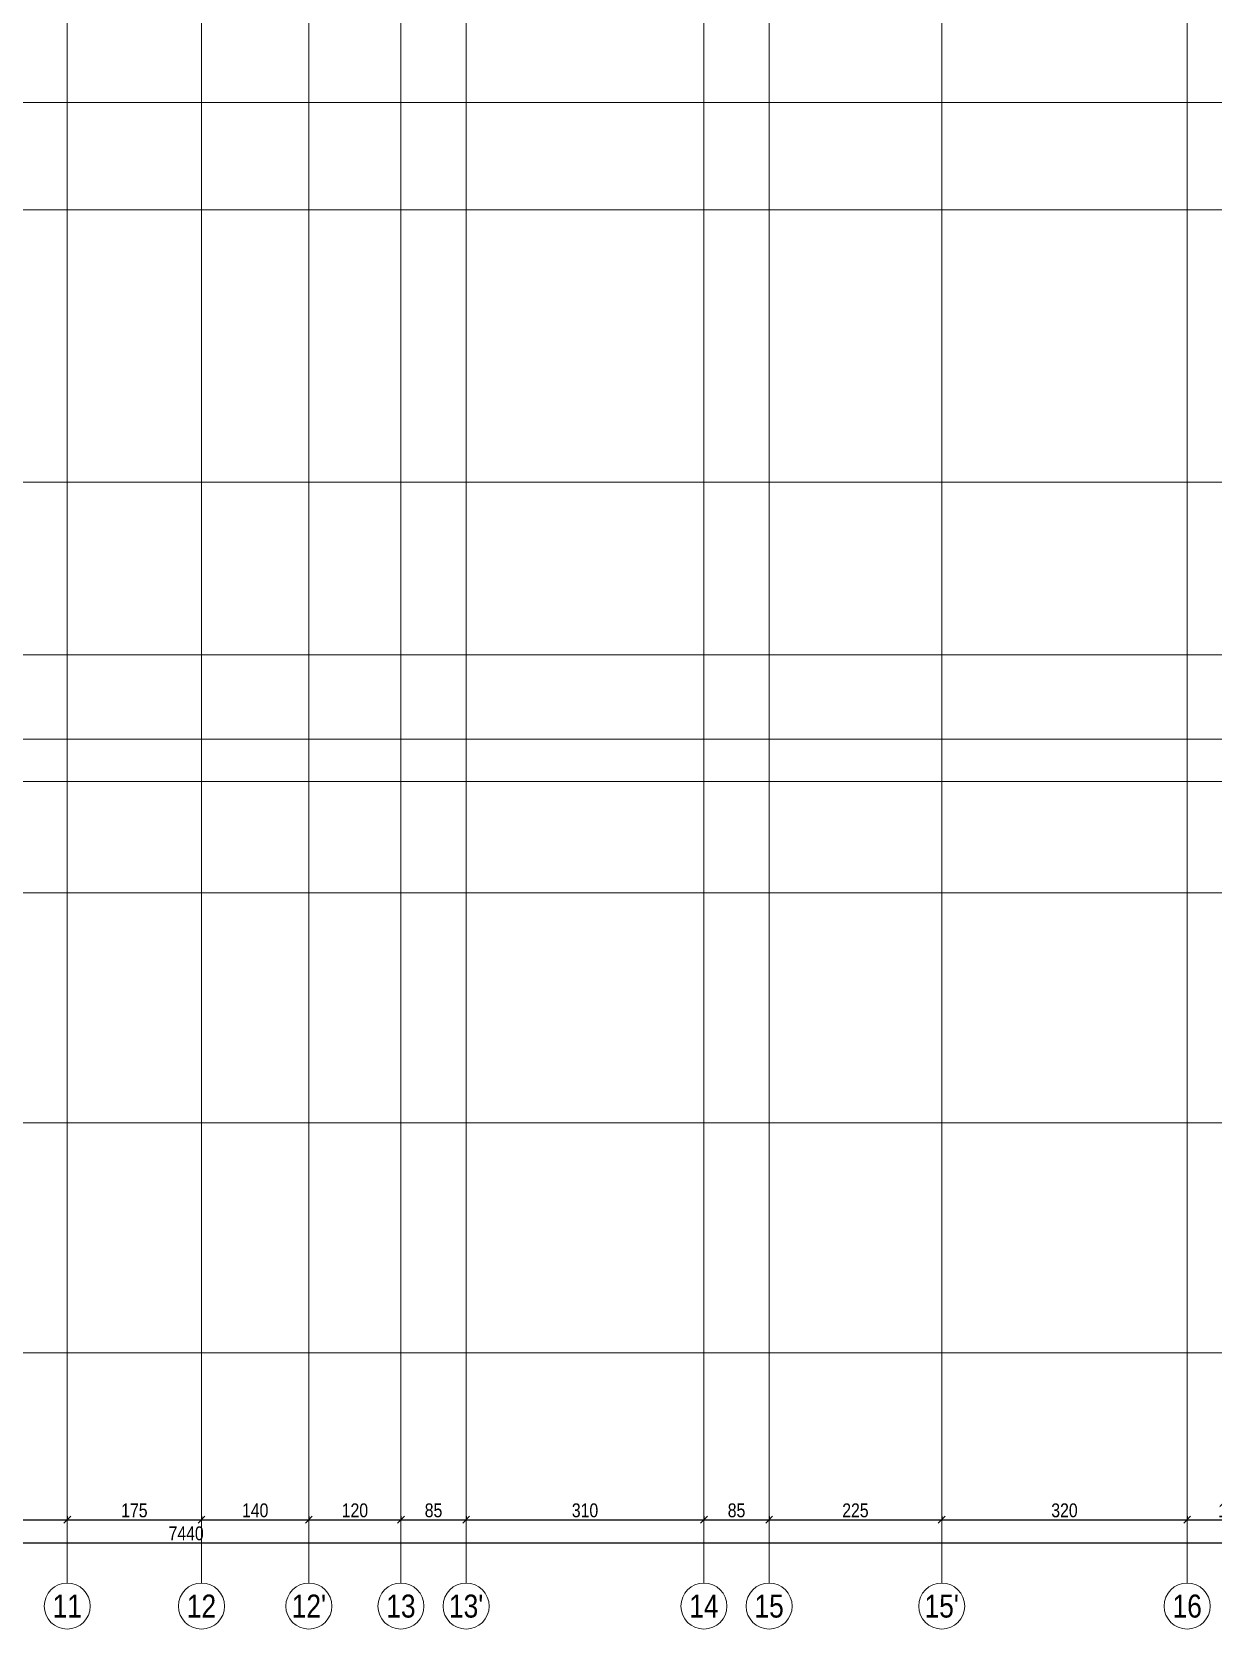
# Model space of a CAD drawing. Header units: millimetres. Extents: x 2356 to 11074, y 522 to 6020.
# Drawn here: x 6532 to 8072, y 582 to 2664 of the extents above; entities that cross this region are included whole.
import ezdxf
from ezdxf.enums import TextEntityAlignment as Align

# ---------------------------------------------------------------- set-up
doc = ezdxf.new("R2010")
doc.units = ezdxf.units.MM
doc.linetypes.add('DASHED', pattern=[0.75, 0.5, -0.25])
for name, color, linetype, lineweight in [('AKS BALONU (BEYKENT)', 7, 'Continuous', 20), ('AKS CIZGISI (BEYKENT)', 252, 'DASHED', 20), ('AKS OLCU (BEYKENT)', 200, 'Continuous', 20), ('AKS YAZISI (BEYKENT)', 3, 'Continuous', 20)]:
    doc.layers.add(name, color=color, linetype=linetype, lineweight=lineweight)
doc.styles.add('YAZI (BEYKENT)', font='')
doc.styles.get('YAZI (BEYKENT)').set_extended_font_data('Bahnschrift Light Condensed')
doc.dimstyles.new('AKS_OLCU_100', dxfattribs={"dimtxt": 18, "dimasz": 4.5, "dimexe": 1.875, "dimexo": 4.5, "dimgap": 3, "dimtad": 1, "dimdec": 0, "dimrnd": 0.5, "dimzin": 12, "dimdsep": 46, "dimtxsty": 'YAZI (BEYKENT)', "dimtsz": 4.5, "dimcen": 0.09, "dimclrt": 7, "dimadec": 0, "dimazin": 0, "dimtfac": 1, "dimtdec": 4, "dimtix": 1, "dimtmove": 0, "dimatfit": 3, "dimfxl": 1, "dimtolj": 1, "dimtzin": 0, "dimarcsym": 0})

# ---------------------------------------------------------------- blocks, each defined once
blk = doc.blocks.new('*D313')
at = {"layer": 'AKS OLCU (BEYKENT)', "color": 0, "lineweight": -2, "transparency": 16777216}
for p, q in [((3009, 690.3), (3018, 699.3)), ((3013.5, 699.3), (3013.5, 696.7)), ((3013.5, 694.8), (10453.5, 694.8)), ((10449, 690.3), (10458, 699.3)), ((10453.5, 699.3), (10453.5, 696.7))]:
    blk.add_line(p, q, dxfattribs=at)
at = {"layer": 'Defpoints', "color": 0, "transparency": 16777216}
for p in [(3013.5, 694.8), (10453.5, 694.8), (10453.5, 694.8)]:
    blk.add_point(p, dxfattribs=at)
at = {"layer": 'AKS OLCU (BEYKENT)', "color": 7, "transparency": 16777216, "insert": (6733.5, 707), "char_height": 18, "attachment_point": 5, "style": 'YAZI (BEYKENT)'}
blk.add_mtext('\\A1;7440', dxfattribs=at)
blk = doc.blocks.new('*D328')
at = {"layer": 'AKS OLCU (BEYKENT)', "color": 0, "lineweight": -2, "transparency": 16777216}
for p, q in [((6259, 720.3), (6268, 729.3)), ((6263.5, 729.3), (6263.5, 726.7)), ((6574, 720.3), (6583, 729.3)), ((6578.5, 729.3), (6578.5, 726.7)), ((6263.5, 724.8), (6578.5, 724.8))]:
    blk.add_line(p, q, dxfattribs=at)
at = {"layer": 'Defpoints', "color": 0, "transparency": 16777216}
for p in [(6263.5, 724.8), (6578.5, 724.8), (6578.5, 724.8)]:
    blk.add_point(p, dxfattribs=at)
at = {"layer": 'AKS OLCU (BEYKENT)', "color": 7, "transparency": 16777216, "insert": (6421, 737), "char_height": 18, "attachment_point": 5, "style": 'YAZI (BEYKENT)'}
blk.add_mtext('\\A1;315', dxfattribs=at)
blk = doc.blocks.new('*D329')
at = {"layer": 'AKS OLCU (BEYKENT)', "color": 0, "lineweight": -2, "transparency": 16777216}
for p, q in [((6574, 720.3), (6583, 729.3)), ((6578.5, 729.3), (6578.5, 726.7)), ((6749, 720.3), (6758, 729.3)), ((6753.5, 729.3), (6753.5, 726.7)), ((6578.5, 724.8), (6753.5, 724.8))]:
    blk.add_line(p, q, dxfattribs=at)
at = {"layer": 'Defpoints', "color": 0, "transparency": 16777216}
for p in [(6578.5, 724.8), (6753.5, 724.8), (6753.5, 724.8)]:
    blk.add_point(p, dxfattribs=at)
at = {"layer": 'AKS OLCU (BEYKENT)', "color": 7, "transparency": 16777216, "insert": (6666, 736.9), "char_height": 18, "attachment_point": 5, "style": 'YAZI (BEYKENT)'}
blk.add_mtext('\\A1;175', dxfattribs=at)
blk = doc.blocks.new('*D330')
at = {"layer": 'AKS OLCU (BEYKENT)', "color": 0, "lineweight": -2, "transparency": 16777216}
for p, q in [((6749, 720.3), (6758, 729.3)), ((6753.5, 729.3), (6753.5, 726.7)), ((6889, 720.3), (6898, 729.3)), ((6893.5, 729.3), (6893.5, 726.7)), ((6753.5, 724.8), (6893.5, 724.8))]:
    blk.add_line(p, q, dxfattribs=at)
at = {"layer": 'Defpoints', "color": 0, "transparency": 16777216}
for p in [(6753.5, 724.8), (6893.5, 724.8), (6893.5, 724.8)]:
    blk.add_point(p, dxfattribs=at)
at = {"layer": 'AKS OLCU (BEYKENT)', "color": 7, "transparency": 16777216, "insert": (6823.5, 737), "char_height": 18, "attachment_point": 5, "style": 'YAZI (BEYKENT)'}
blk.add_mtext('\\A1;140', dxfattribs=at)
blk = doc.blocks.new('*D331')
at = {"layer": 'AKS OLCU (BEYKENT)', "color": 0, "lineweight": -2, "transparency": 16777216}
for p, q in [((6889, 720.3), (6898, 729.3)), ((6893.5, 729.3), (6893.5, 726.7)), ((7009, 720.3), (7018, 729.3)), ((7013.5, 729.3), (7013.5, 726.7)), ((6893.5, 724.8), (7013.5, 724.8))]:
    blk.add_line(p, q, dxfattribs=at)
at = {"layer": 'Defpoints', "color": 0, "transparency": 16777216}
for p in [(6893.5, 724.8), (7013.5, 724.8), (7013.5, 724.8)]:
    blk.add_point(p, dxfattribs=at)
at = {"layer": 'AKS OLCU (BEYKENT)', "color": 7, "transparency": 16777216, "insert": (6953.5, 737), "char_height": 18, "attachment_point": 5, "style": 'YAZI (BEYKENT)'}
blk.add_mtext('\\A1;120', dxfattribs=at)
blk = doc.blocks.new('*D332')
at = {"layer": 'AKS OLCU (BEYKENT)', "color": 0, "lineweight": -2, "transparency": 16777216}
for p, q in [((7009, 720.3), (7018, 729.3)), ((7013.5, 729.3), (7013.5, 726.7)), ((7094, 720.3), (7103, 729.3)), ((7098.5, 729.3), (7098.5, 726.7)), ((7013.5, 724.8), (7098.5, 724.8))]:
    blk.add_line(p, q, dxfattribs=at)
at = {"layer": 'Defpoints', "color": 0, "transparency": 16777216}
for p in [(7013.5, 724.8), (7098.5, 724.8), (7098.5, 724.8)]:
    blk.add_point(p, dxfattribs=at)
at = {"layer": 'AKS OLCU (BEYKENT)', "color": 7, "transparency": 16777216, "insert": (7056, 737), "char_height": 18, "attachment_point": 5, "style": 'YAZI (BEYKENT)'}
blk.add_mtext('\\A1;85', dxfattribs=at)
blk = doc.blocks.new('*D333')
at = {"layer": 'AKS OLCU (BEYKENT)', "color": 0, "lineweight": -2, "transparency": 16777216}
for p, q in [((7094, 720.3), (7103, 729.3)), ((7098.5, 729.3), (7098.5, 726.7)), ((7404, 720.3), (7413, 729.3)), ((7408.5, 729.3), (7408.5, 726.7)), ((7098.5, 724.8), (7408.5, 724.8))]:
    blk.add_line(p, q, dxfattribs=at)
at = {"layer": 'Defpoints', "color": 0, "transparency": 16777216}
for p in [(7098.5, 724.8), (7408.5, 724.8), (7408.5, 724.8)]:
    blk.add_point(p, dxfattribs=at)
at = {"layer": 'AKS OLCU (BEYKENT)', "color": 7, "transparency": 16777216, "insert": (7253.5, 737), "char_height": 18, "attachment_point": 5, "style": 'YAZI (BEYKENT)'}
blk.add_mtext('\\A1;310', dxfattribs=at)
blk = doc.blocks.new('*D334')
at = {"layer": 'AKS OLCU (BEYKENT)', "color": 0, "lineweight": -2, "transparency": 16777216}
for p, q in [((7404, 720.3), (7413, 729.3)), ((7408.5, 729.3), (7408.5, 726.7)), ((7489, 720.3), (7498, 729.3)), ((7493.5, 729.3), (7493.5, 726.7)), ((7408.5, 724.8), (7493.5, 724.8))]:
    blk.add_line(p, q, dxfattribs=at)
at = {"layer": 'Defpoints', "color": 0, "transparency": 16777216}
for p in [(7408.5, 724.8), (7493.5, 724.8), (7493.5, 724.8)]:
    blk.add_point(p, dxfattribs=at)
at = {"layer": 'AKS OLCU (BEYKENT)', "color": 7, "transparency": 16777216, "insert": (7451, 737), "char_height": 18, "attachment_point": 5, "style": 'YAZI (BEYKENT)'}
blk.add_mtext('\\A1;85', dxfattribs=at)
blk = doc.blocks.new('*D335')
at = {"layer": 'AKS OLCU (BEYKENT)', "color": 0, "lineweight": -2, "transparency": 16777216}
for p, q in [((7489, 720.3), (7498, 729.3)), ((7493.5, 729.3), (7493.5, 726.7)), ((7714, 720.3), (7723, 729.3)), ((7718.5, 729.3), (7718.5, 726.7)), ((7493.5, 724.8), (7718.5, 724.8))]:
    blk.add_line(p, q, dxfattribs=at)
at = {"layer": 'Defpoints', "color": 0, "transparency": 16777216}
for p in [(7493.5, 724.8), (7718.5, 724.8), (7718.5, 724.8)]:
    blk.add_point(p, dxfattribs=at)
at = {"layer": 'AKS OLCU (BEYKENT)', "color": 7, "transparency": 16777216, "insert": (7606, 737), "char_height": 18, "attachment_point": 5, "style": 'YAZI (BEYKENT)'}
blk.add_mtext('\\A1;225', dxfattribs=at)
blk = doc.blocks.new('*D336')
at = {"layer": 'AKS OLCU (BEYKENT)', "color": 0, "lineweight": -2, "transparency": 16777216}
for p, q in [((7714, 720.3), (7723, 729.3)), ((7718.5, 729.3), (7718.5, 726.7)), ((8034, 720.3), (8043, 729.3)), ((8038.5, 729.3), (8038.5, 726.7)), ((7718.5, 724.8), (8038.5, 724.8))]:
    blk.add_line(p, q, dxfattribs=at)
at = {"layer": 'Defpoints', "color": 0, "transparency": 16777216}
for p in [(7718.5, 724.8), (8038.5, 724.8), (8038.5, 724.8)]:
    blk.add_point(p, dxfattribs=at)
at = {"layer": 'AKS OLCU (BEYKENT)', "color": 7, "transparency": 16777216, "insert": (7878.5, 737), "char_height": 18, "attachment_point": 5, "style": 'YAZI (BEYKENT)'}
blk.add_mtext('\\A1;320', dxfattribs=at)
blk = doc.blocks.new('*D337')
at = {"layer": 'AKS OLCU (BEYKENT)', "color": 0, "lineweight": -2, "transparency": 16777216}
for p, q in [((8034, 720.3), (8043, 729.3)), ((8038.5, 729.3), (8038.5, 726.7)), ((8149, 720.3), (8158, 729.3)), ((8153.5, 729.3), (8153.5, 726.7)), ((8038.5, 724.8), (8153.5, 724.8))]:
    blk.add_line(p, q, dxfattribs=at)
at = {"layer": 'Defpoints', "color": 0, "transparency": 16777216}
for p in [(8038.5, 724.8), (8153.5, 724.8), (8153.5, 724.8)]:
    blk.add_point(p, dxfattribs=at)
at = {"layer": 'AKS OLCU (BEYKENT)', "color": 7, "transparency": 16777216, "insert": (8096, 736.9), "char_height": 18, "attachment_point": 5, "style": 'YAZI (BEYKENT)'}
blk.add_mtext('\\A1;115', dxfattribs=at)

msp = doc.modelspace()

# ---------------------------------------------------------------- linework, layer by layer
at = {"layer": 'AKS BALONU (BEYKENT)'}
for centre in [(6578.5, 612.3), (6753.5, 612.3), (6893.5, 612.3), (7013.5, 612.3), (7098.5, 612.3), (7408.5, 612.3), (7493.5, 612.3), (7718.5, 612.3), (8038.5, 612.3)]:
    msp.add_circle(centre, 30, dxfattribs=at)
at = {"layer": 'AKS CIZGISI (BEYKENT)'}
for p, q in [((6578.5, 642.3), (6578.5, 5662.3)), ((6753.5, 642.3), (6753.5, 5662.3)), ((7013.5, 642.3), (7013.5, 5662.3)), ((7408.5, 642.3), (7408.5, 5662.3)), ((7493.5, 642.3), (7493.5, 5662.3)), ((8038.5, 642.3), (8038.5, 5662.3)), ((2713.5, 2432.3), (10953.5, 2432.3)), ((2713.5, 2077.3), (10953.5, 2077.3)), ((2713.5, 1852.3), (10953.5, 1852.3)), ((2713.5, 1742.3), (10953.5, 1742.3)), ((2653.5, 1687.3), (11013.5, 1687.3)), ((2713.5, 1542.3), (10953.5, 1542.3)), ((2713.5, 1242.3), (10953.5, 1242.3)), ((2713.5, 942.3), (10953.5, 942.3))]:
    msp.add_line(p, q, dxfattribs=at)
at = {"layer": 'AKS CIZGISI (BEYKENT)', "color": 175, "true_color": 0x4554a5}
for p, q in [((6893.5, 642.3), (6893.5, 5662.3)), ((7098.5, 642.3), (7098.5, 5662.3)), ((7718.5, 642.3), (7718.5, 5662.3)), ((2713.5, 2572.3), (10953.5, 2572.3))]:
    msp.add_line(p, q, dxfattribs=at)

# ---------------------------------------------------------------- texts
at = {"layer": 'AKS YAZISI (BEYKENT)', "style": 'YAZI (BEYKENT)'}
for s, p in [('11', (6578.5, 612.3)), ('12', (6753.5, 612.3)), ("12'", (6893.5, 612.3)), ('13', (7013.5, 612.3)), ("13'", (7098.5, 612.3)), ('14', (7408.5, 612.3)), ('15', (7493.5, 612.3)), ("15'", (7718.5, 612.3)), ('16', (8038.5, 612.3))]:
    msp.add_text(s, height=30, dxfattribs=at).set_placement(p, align=Align.MIDDLE_CENTER)

# ---------------------------------------------------------------- dimensions: what is measured, and where the dimension line sits
at = {"layer": 'AKS OLCU (BEYKENT)'}
for p1, p2, picture, middle in [((6263.5, 724.8), (6578.5, 724.8), '*D328', (6421, 737)), ((6578.5, 724.8), (6753.5, 724.8), '*D329', (6666, 736.9)), ((6753.5, 724.8), (6893.5, 724.8), '*D330', (6823.5, 737)), ((6893.5, 724.8), (7013.5, 724.8), '*D331', (6953.5, 737)), ((7013.5, 724.8), (7098.5, 724.8), '*D332', (7056, 737)), ((7098.5, 724.8), (7408.5, 724.8), '*D333', (7253.5, 737)), ((7408.5, 724.8), (7493.5, 724.8), '*D334', (7451, 737)), ((7493.5, 724.8), (7718.5, 724.8), '*D335', (7606, 737)), ((7718.5, 724.8), (8038.5, 724.8), '*D336', (7878.5, 737)), ((8038.5, 724.8), (8153.5, 724.8), '*D337', (8096, 736.9)), ((3013.5, 694.8), (10453.5, 694.8), '*D313', (6733.5, 707))]:
    dim = msp.add_aligned_dim(p1=p1, p2=p2, distance=0, dimstyle='AKS_OLCU_100', dxfattribs=at)
    dim.commit()
    dim.dimension.update_dxf_attribs({"geometry": picture, "text_midpoint": middle})

doc.saveas('drawing.dxf')
